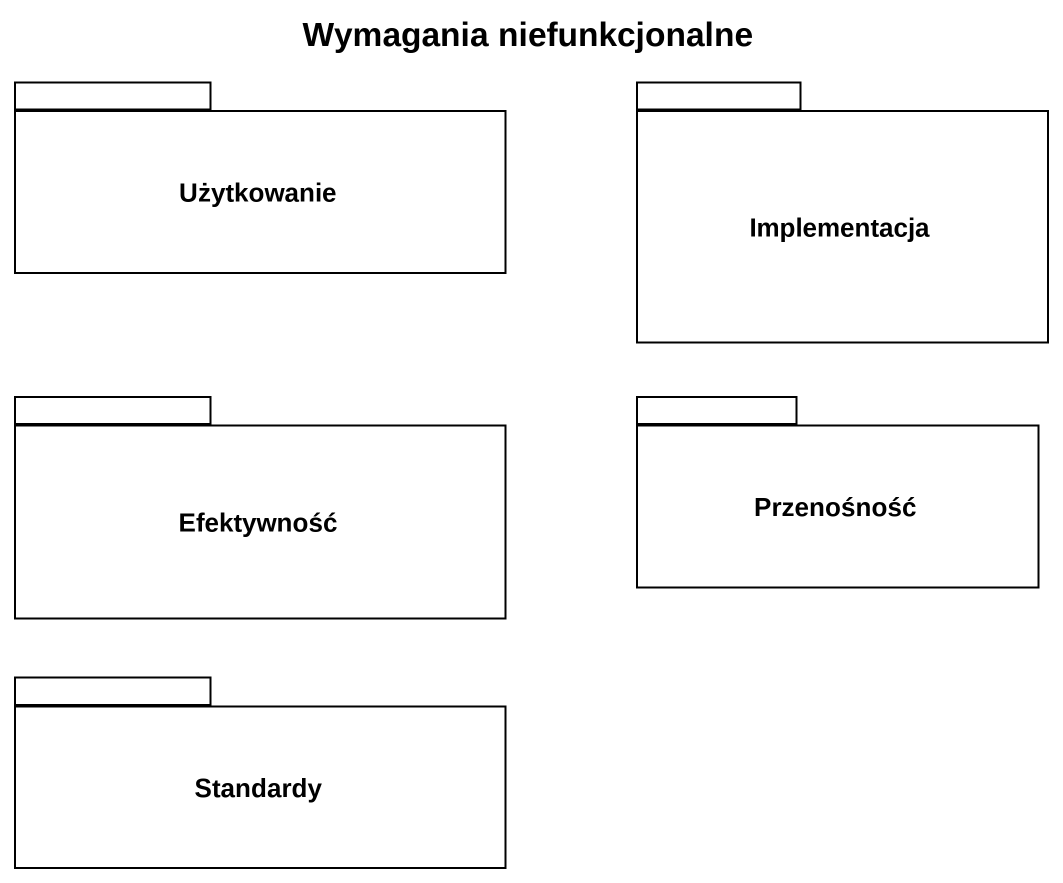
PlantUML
@startuml
title Wymagania niefunkcjonalne
package Użytkowanie {
}
package Implementacja {
}
package Efektywność {
}
package Przenośność {
}
package Standardy {
}
@enduml
